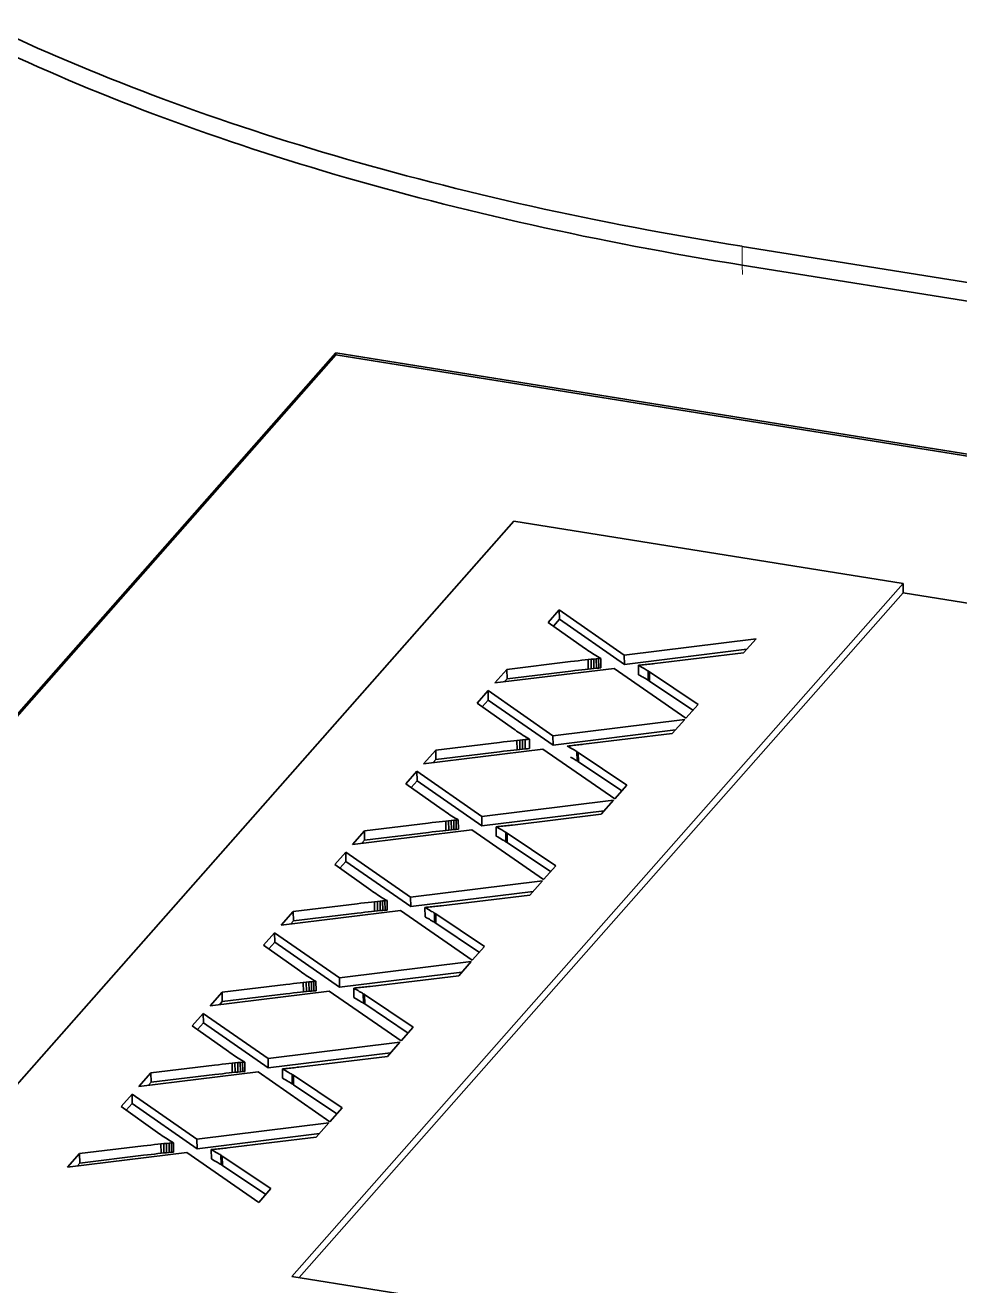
# Model space of a CAD drawing. Extents: x -1051 to 2563, y -231 to 775.
# Drawn here: x -386 to -381.53, y 571.44 to 577.47 of the extents above; entities that cross this region are included whole.
import ezdxf

# ---------------------------------------------------------------- set-up
doc = ezdxf.new("R2010")
doc.units = 0

msp = doc.modelspace()

# ---------------------------------------------------------------- linework, layer by layer
at = {"color": 7, "lineweight": 13, "ltscale": 0.002245}
msp.add_line((-382.5715, 576.3181), (-382.5729, 576.4078), dxfattribs=at)
at = {"color": 7, "lineweight": 35, "ltscale": 0.282773}
for p, q in [((-382.5729, 576.4078), (-371.4044, 574.6184)), ((-371.403, 574.5286), (-382.5715, 576.3181))]:
    msp.add_line(p, q, dxfattribs=at)
at = {"color": 7, "lineweight": 13, "ltscale": 0.001123}
msp.add_line((-382.5708, 576.2731), (-382.5715, 576.3181), dxfattribs=at)
at = {"color": 7, "lineweight": 35, "ltscale": 0.134317}
msp.add_line((-377.2665, 575.4681), (-382.5715, 576.3181), dxfattribs=at)
at = {"color": 7, "lineweight": 35, "ltscale": 0.17956}
msp.add_line((-389.2668, 570.5116), (-384.5154, 575.8978), dxfattribs=at)
at = {"color": 7, "lineweight": 35, "ltscale": 0.179297}
msp.add_line((-389.2598, 570.5105), (-384.5153, 575.8888), dxfattribs=at)
at = {"color": 7, "lineweight": 35, "ltscale": 0.353467}
for p, q in [((-384.5154, 575.8978), (-370.5548, 573.661)), ((-384.5153, 575.8888), (-370.5547, 573.652))]:
    msp.add_line(p, q, dxfattribs=at)
at = {"color": 7, "lineweight": 35, "ltscale": 0.000225851}
msp.add_line((-384.5154, 575.8978), (-384.5153, 575.8888), dxfattribs=at)
at = {"color": 7, "lineweight": 35, "ltscale": 0.138123}
msp.add_line((-387.3185, 570.9505), (-383.6636, 575.0938), dxfattribs=at)
at = {"color": 7, "lineweight": 35, "ltscale": 0.047128}
msp.add_line((-383.6636, 575.0938), (-381.8022, 574.7955), dxfattribs=at)
at = {"color": 7, "lineweight": 35, "ltscale": 0.110498}
msp.add_line((-384.7261, 571.4809), (-381.8022, 574.7955), dxfattribs=at)
at = {"color": 7, "lineweight": 35, "ltscale": 0.001122}
for p, q in [((-381.8022, 574.7955), (-381.8015, 574.7506)), ((-383.4468, 574.6688), (-383.4461, 574.6239)), ((-383.2823, 574.4336), (-383.2816, 574.3887)), ((-383.2702, 574.4347), (-383.2695, 574.3898)), ((-383.2489, 574.4364), (-383.2482, 574.3915)), ((-383.6976, 574.3845), (-383.6969, 574.3396)), ((-383.3092, 574.4309), (-383.3085, 574.386)), ((-383.0158, 574.3729), (-383.0151, 574.3281)), ((-383.6497, 574.0449), (-383.649, 574)), ((-383.6358, 574.0463), (-383.6351, 574.0014)), ((-383.6229, 574.0475), (-383.6222, 574.0027)), ((-383.6108, 574.0486), (-383.6101, 574.0038)), ((-383.5894, 574.0504), (-383.5887, 574.0055)), ((-383.3629, 573.991), (-383.3622, 573.9461)), ((-383.3564, 573.9869), (-383.3557, 573.942)), ((-383.9764, 573.6602), (-383.9757, 573.6154)), ((-383.9402, 573.6635), (-383.9395, 573.6187)), ((-383.8176, 573.6808), (-383.8169, 573.6359)), ((-384.3787, 573.6123), (-384.378, 573.5674)), ((-383.7034, 573.6049), (-383.7027, 573.5601)), ((-384.1582, 573.2947), (-384.1575, 573.2499)), ((-384.7193, 573.2263), (-384.7186, 573.1814)), ((-384.3309, 573.2727), (-384.3302, 573.2278)), ((-384.304, 573.2754), (-384.3033, 573.2305)), ((-384.0898, 573.2457), (-384.0891, 573.2009)), ((-384.044, 573.2189), (-384.0433, 573.174)), ((-384.0405, 573.2167), (-384.0398, 573.1718)), ((-384.8091, 573.1245), (-384.8083, 573.0797)), ((-384.4304, 572.8597), (-384.4297, 572.8148)), ((-384.3845, 572.8328), (-384.3838, 572.788)), ((-384.381, 572.8306), (-384.3803, 572.7858)), ((-385.1496, 572.7385), (-385.1489, 572.6936)), ((-384.9851, 572.5033), (-384.9844, 572.4584)), ((-384.973, 572.5044), (-384.9723, 572.4595)), ((-384.9517, 572.5061), (-384.951, 572.4612)), ((-385.012, 572.5006), (-385.0113, 572.4557)), ((-384.7186, 572.4426), (-384.7179, 572.3978)), ((-385.3525, 572.1146), (-385.3518, 572.0697)), ((-385.3386, 572.116), (-385.3379, 572.0711)), ((-385.3257, 572.1172), (-385.325, 572.0724)), ((-385.3136, 572.1183), (-385.3129, 572.0735)), ((-385.3025, 572.1193), (-385.3018, 572.0744)), ((-385.2923, 572.1201), (-385.2916, 572.0752)), ((-385.1115, 572.0875), (-385.1108, 572.0427)), ((-385.0656, 572.0607), (-385.0649, 572.0158)), ((-385.0591, 572.0566), (-385.0584, 572.0117))]:
    msp.add_line(p, q, dxfattribs=at)
at = {"color": 7, "lineweight": 35, "ltscale": 0.109192}
msp.add_line((-384.6908, 571.4752), (-381.8015, 574.7506), dxfattribs=at)
at = {"color": 7, "lineweight": 35, "ltscale": 0.187621}
msp.add_line((-381.8015, 574.7506), (-374.3911, 573.5633), dxfattribs=at)
at = {"color": 7, "lineweight": 35, "ltscale": 0.001988}
for p, q in [((-383.4994, 574.6091), (-383.4468, 574.6688)), ((-383.84, 574.2231), (-383.7874, 574.2827)), ((-384.1805, 573.837), (-384.1279, 573.8967)), ((-384.8617, 573.0649), (-384.8091, 573.1245)), ((-385.2022, 572.6788), (-385.1496, 572.7385)), ((-385.5428, 572.2928), (-385.4902, 572.3524))]:
    msp.add_line(p, q, dxfattribs=at)
at = {"color": 7, "lineweight": 35, "ltscale": 0.001078}
for p, q in [((-383.4746, 574.5916), (-383.4461, 574.6239)), ((-384.4963, 573.4333), (-384.4678, 573.4657)), ((-384.8369, 573.0473), (-384.8083, 573.0797)), ((-385.1774, 572.6613), (-385.1489, 572.6936))]:
    msp.add_line(p, q, dxfattribs=at)
at = {"color": 7, "lineweight": 35, "ltscale": 0.009449}
for p, q in [((-383.4468, 574.6688), (-383.1365, 574.4529)), ((-383.7874, 574.2827), (-383.4771, 574.0669)), ((-383.7867, 574.2378), (-383.4764, 574.022)), ((-384.1272, 573.8517), (-383.8169, 573.6359)), ((-384.4678, 573.4657), (-384.1575, 573.2499)), ((-384.8091, 573.1245), (-384.4987, 572.9087)), ((-385.1496, 572.7385), (-384.8393, 572.5226)), ((-385.4902, 572.3524), (-385.1799, 572.1366)), ((-385.4895, 572.3075), (-385.1792, 572.0917))]:
    msp.add_line(p, q, dxfattribs=at)
at = {"color": 7, "lineweight": 35, "ltscale": 0.00945}
for p, q in [((-383.4461, 574.6239), (-383.1358, 574.408)), ((-384.1279, 573.8967), (-383.8176, 573.6808)), ((-384.4685, 573.5106), (-384.1582, 573.2947)), ((-384.8083, 573.0797), (-384.498, 572.8638)), ((-385.1489, 572.6936), (-384.8386, 572.4777))]:
    msp.add_line(p, q, dxfattribs=at)
at = {"color": 7, "lineweight": 35, "ltscale": 0.005314}
for p, q in [((-383.326, 574.4862), (-383.4994, 574.6091)), ((-384.0071, 573.7141), (-384.1805, 573.837)), ((-384.3477, 573.328), (-384.5211, 573.4509)), ((-384.6882, 572.942), (-384.8617, 573.0649)), ((-385.0288, 572.5559), (-385.2022, 572.6788))]:
    msp.add_line(p, q, dxfattribs=at)
at = {"color": 7, "lineweight": 35, "ltscale": 0.015879}
for p, q in [((-383.1365, 574.4529), (-382.5061, 574.5309)), ((-384.4987, 572.9087), (-383.8684, 572.9867)), ((-385.1799, 572.1366), (-384.5495, 572.2146))]:
    msp.add_line(p, q, dxfattribs=at)
at = {"color": 7, "lineweight": 35, "ltscale": 0.002261}
for p, q in [((-382.5061, 574.5309), (-382.5659, 574.4631)), ((-382.8467, 574.1449), (-382.9065, 574.0771)), ((-383.1873, 573.7589), (-383.2471, 573.691)), ((-383.8684, 572.9867), (-383.9282, 572.9189)), ((-384.2089, 572.6006), (-384.2688, 572.5328)), ((-384.5495, 572.2146), (-384.6093, 572.1468))]:
    msp.add_line(p, q, dxfattribs=at)
at = {"color": 7, "lineweight": 35, "ltscale": 0.00023627}
for p, q in [((-383.3183, 574.4807), (-383.326, 574.4862)), ((-384.6805, 572.9365), (-384.6882, 572.942)), ((-385.3617, 572.1643), (-385.3694, 572.1698))]:
    msp.add_line(p, q, dxfattribs=at)
at = {"color": 7, "lineweight": 35, "ltscale": 0.000235135}
for p, q in [((-383.3106, 574.4753), (-383.3183, 574.4807)), ((-383.9917, 573.7032), (-383.9994, 573.7086)), ((-384.6728, 572.9311), (-384.6805, 572.9365)), ((-385.3539, 572.1589), (-385.3617, 572.1643))]:
    msp.add_line(p, q, dxfattribs=at)
at = {"color": 7, "lineweight": 35, "ltscale": 0.000233639}
for p, q in [((-383.3029, 574.47), (-383.3106, 574.4753)), ((-384.6651, 572.9258), (-384.6728, 572.9311))]:
    msp.add_line(p, q, dxfattribs=at)
at = {"color": 7, "lineweight": 35, "ltscale": 0.000349064}
msp.add_line((-383.3092, 574.4309), (-383.2953, 574.4324), dxfattribs=at)
at = {"color": 7, "lineweight": 35, "ltscale": 0.000231704}
for p, q in [((-383.2952, 574.4649), (-383.3029, 574.47)), ((-384.6574, 572.9207), (-384.6651, 572.9258)), ((-384.998, 572.5346), (-385.0057, 572.5397))]:
    msp.add_line(p, q, dxfattribs=at)
at = {"color": 7, "lineweight": 35, "ltscale": 0.000326442}
for p, q in [((-383.2953, 574.4324), (-383.2823, 574.4336)), ((-384.9981, 572.5021), (-384.9851, 572.5033))]:
    msp.add_line(p, q, dxfattribs=at)
at = {"color": 7, "lineweight": 35, "ltscale": 0.001123}
for p, q in [((-383.2953, 574.4324), (-383.2946, 574.3875)), ((-383.2591, 574.4357), (-383.2584, 574.3907)), ((-383.1365, 574.4529), (-383.1358, 574.408)), ((-383.0682, 574.4039), (-383.0675, 574.359)), ((-383.0223, 574.3771), (-383.0216, 574.3322)), ((-383.0188, 574.3749), (-383.0181, 574.33)), ((-383.7874, 574.2827), (-383.7867, 574.2378)), ((-383.4771, 574.0669), (-383.4764, 574.022)), ((-384.0382, 573.9984), (-384.0375, 573.9535)), ((-383.3593, 573.9888), (-383.3586, 573.9439)), ((-384.1279, 573.8967), (-384.1272, 573.8517)), ((-383.9903, 573.6588), (-383.9896, 573.6139)), ((-383.9634, 573.6615), (-383.9627, 573.6166)), ((-383.9514, 573.6626), (-383.9507, 573.6177)), ((-383.93, 573.6643), (-383.9293, 573.6194)), ((-383.7493, 573.6318), (-383.7486, 573.5869)), ((-383.6999, 573.6028), (-383.6992, 573.5579)), ((-383.6969, 573.6008), (-383.6962, 573.5559)), ((-384.4685, 573.5106), (-384.4678, 573.4657)), ((-384.317, 573.2742), (-384.3163, 573.2292)), ((-384.2919, 573.2766), (-384.2912, 573.2316)), ((-384.2808, 573.2775), (-384.2801, 573.2325)), ((-384.2706, 573.2783), (-384.2699, 573.2333)), ((-384.0375, 573.2148), (-384.0367, 573.1699)), ((-384.6714, 572.8867), (-384.6707, 572.8418)), ((-384.6575, 572.8881), (-384.6568, 572.8432)), ((-384.6445, 572.8894), (-384.6438, 572.8445)), ((-384.6325, 572.8905), (-384.6318, 572.8456)), ((-384.6213, 572.8914), (-384.6206, 572.8465)), ((-384.6111, 572.8922), (-384.6104, 572.8473)), ((-384.4987, 572.9087), (-384.498, 572.8638)), ((-385.0598, 572.8402), (-385.0591, 572.7953)), ((-384.378, 572.8287), (-384.3773, 572.7838)), ((-384.9619, 572.5054), (-384.9612, 572.4604)), ((-384.8393, 572.5226), (-384.8386, 572.4777)), ((-385.4004, 572.4542), (-385.3997, 572.4092)), ((-384.9981, 572.5021), (-384.9974, 572.4572)), ((-384.771, 572.4736), (-384.7703, 572.4287)), ((-384.7251, 572.4468), (-384.7244, 572.4019)), ((-384.7216, 572.4446), (-384.7209, 572.3997)), ((-385.4902, 572.3524), (-385.4895, 572.3075)), ((-385.1799, 572.1366), (-385.1792, 572.0917)), ((-385.741, 572.0681), (-385.7403, 572.0232)), ((-385.0621, 572.0585), (-385.0614, 572.0136))]:
    msp.add_line(p, q, dxfattribs=at)
at = {"color": 7, "lineweight": 35, "ltscale": 0.000230863}
for p, q in [((-383.2874, 574.4598), (-383.2952, 574.4649)), ((-383.628, 574.0738), (-383.6357, 574.0789)), ((-385.3308, 572.1435), (-385.3385, 572.1486))]:
    msp.add_line(p, q, dxfattribs=at)
at = {"color": 7, "lineweight": 35, "ltscale": 0.00022774}
msp.add_line((-383.2798, 574.455), (-383.2874, 574.4598), dxfattribs=at)
at = {"color": 7, "lineweight": 35, "ltscale": 0.00030261}
for p, q in [((-383.2823, 574.4336), (-383.2702, 574.4347)), ((-383.2816, 574.3887), (-383.2695, 574.3898)), ((-383.6229, 574.0475), (-383.6108, 574.0486)), ((-383.9634, 573.6615), (-383.9514, 573.6626)), ((-383.9627, 573.6166), (-383.9507, 573.6177)), ((-384.3033, 573.2305), (-384.2912, 573.2316)), ((-384.6445, 572.8894), (-384.6325, 572.8905)), ((-384.6438, 572.8445), (-384.6318, 572.8456)), ((-384.9851, 572.5033), (-384.973, 572.5044)), ((-384.9844, 572.4584), (-384.9723, 572.4595)), ((-385.3257, 572.1172), (-385.3136, 572.1183)), ((-385.325, 572.0724), (-385.3129, 572.0735))]:
    msp.add_line(p, q, dxfattribs=at)
at = {"color": 7, "lineweight": 35, "ltscale": 0.000227572}
for p, q in [((-383.272, 574.4501), (-383.2798, 574.455)), ((-384.6343, 572.9059), (-384.642, 572.9107)), ((-384.9748, 572.5198), (-384.9825, 572.5247))]:
    msp.add_line(p, q, dxfattribs=at)
at = {"color": 7, "lineweight": 35, "ltscale": 0.000225971}
for p, q in [((-383.2643, 574.4454), (-383.272, 574.4501)), ((-383.6049, 574.0594), (-383.6126, 574.0641)), ((-383.9454, 573.6733), (-383.9532, 573.678)), ((-384.286, 573.2873), (-384.2937, 573.292)), ((-385.3077, 572.1291), (-385.3154, 572.1338))]:
    msp.add_line(p, q, dxfattribs=at)
at = {"color": 7, "lineweight": 35, "ltscale": 0.000279541}
for p, q in [((-383.2702, 574.4347), (-383.2591, 574.4357)), ((-383.9507, 573.6177), (-383.9395, 573.6187))]:
    msp.add_line(p, q, dxfattribs=at)
at = {"color": 7, "lineweight": 35, "ltscale": 0.000223743}
for p, q in [((-383.2566, 574.4409), (-383.2643, 574.4454)), ((-383.9377, 573.6688), (-383.9454, 573.6733))]:
    msp.add_line(p, q, dxfattribs=at)
at = {"color": 7, "lineweight": 35, "ltscale": 0.000255479}
for p, q in [((-383.2591, 574.4357), (-383.2489, 574.4364)), ((-383.9395, 573.6187), (-383.9293, 573.6194))]:
    msp.add_line(p, q, dxfattribs=at)
at = {"color": 7, "lineweight": 35, "ltscale": 0.000222858}
for p, q in [((-383.2489, 574.4364), (-383.2566, 574.4409)), ((-383.5894, 574.0504), (-383.5972, 574.0548)), ((-383.93, 573.6643), (-383.9377, 573.6688)), ((-384.2706, 573.2783), (-384.2783, 573.2827)), ((-384.9517, 572.5061), (-384.9594, 572.5106))]:
    msp.add_line(p, q, dxfattribs=at)
at = {"color": 7, "lineweight": 35, "ltscale": 0.01474}
for p, q in [((-383.1358, 574.408), (-382.5507, 574.4805)), ((-383.4764, 574.022), (-382.8912, 574.0944)), ((-383.8169, 573.6359), (-383.2318, 573.7084)), ((-384.1575, 573.2499), (-383.5724, 573.3223)), ((-384.498, 572.8638), (-383.9129, 572.9362)), ((-384.8386, 572.4777), (-384.2535, 572.5502)), ((-385.1792, 572.0917), (-384.594, 572.1641))]:
    msp.add_line(p, q, dxfattribs=at)
at = {"color": 7, "lineweight": 35, "ltscale": 0.010678}
for p, q in [((-382.5659, 574.4631), (-382.99, 574.412)), ((-382.9065, 574.0771), (-383.3306, 574.026)), ((-383.2471, 573.691), (-383.6711, 573.6399)), ((-383.9282, 572.9189), (-384.3522, 572.8678)), ((-384.6093, 572.1468), (-385.0334, 572.0957))]:
    msp.add_line(p, q, dxfattribs=at)
at = {"color": 7, "lineweight": 35, "ltscale": 0.014365}
for p, q in [((-383.1849, 574.389), (-383.7552, 574.3192)), ((-383.866, 573.6169), (-384.4363, 573.5471)), ((-384.2065, 573.2309), (-384.7769, 573.161)), ((-384.5471, 572.8448), (-385.1174, 572.7749)), ((-384.8877, 572.4587), (-385.458, 572.3889))]:
    msp.add_line(p, q, dxfattribs=at)
at = {"color": 7, "lineweight": 35, "ltscale": 0.002177}
for p, q in [((-383.7552, 574.3192), (-383.6976, 574.3845)), ((-384.0958, 573.9331), (-384.0382, 573.9984)), ((-385.1174, 572.7749), (-385.0598, 572.8402)), ((-385.458, 572.3889), (-385.4004, 572.4542)), ((-385.7986, 572.0028), (-385.741, 572.0681))]:
    msp.add_line(p, q, dxfattribs=at)
at = {"color": 7, "lineweight": 35, "ltscale": 0.007682}
msp.add_line((-383.6976, 574.3845), (-383.3926, 574.4214), dxfattribs=at)
at = {"color": 7, "lineweight": 35, "ltscale": 0.007681}
for p, q in [((-383.6969, 574.3396), (-383.3919, 574.3765)), ((-384.0382, 573.9984), (-383.7332, 574.0353)), ((-384.0375, 573.9535), (-383.7325, 573.9904)), ((-384.3787, 573.6123), (-384.0737, 573.6493)), ((-384.378, 573.5674), (-384.073, 573.6044)), ((-384.7193, 573.2263), (-384.4143, 573.2632)), ((-384.7186, 573.1814), (-384.4136, 573.2183)), ((-385.0598, 572.8402), (-384.7548, 572.8771)), ((-385.0591, 572.7953), (-384.7541, 572.8323)), ((-385.4004, 572.4542), (-385.0954, 572.4911)), ((-385.3997, 572.4092), (-385.0947, 572.4462)), ((-385.741, 572.0681), (-385.4359, 572.105)), ((-385.7403, 572.0232), (-385.4352, 572.0601))]:
    msp.add_line(p, q, dxfattribs=at)
at = {"color": 7, "lineweight": 35, "ltscale": 0.000466351}
for p, q in [((-383.3926, 574.4214), (-383.3741, 574.4236)), ((-383.7332, 574.0353), (-383.7146, 574.0375)), ((-384.0737, 573.6493), (-384.0552, 573.6515)), ((-384.073, 573.6044), (-384.0545, 573.6066)), ((-384.7541, 572.8323), (-384.7356, 572.8345)), ((-385.4359, 572.105), (-385.4174, 572.1072))]:
    msp.add_line(p, q, dxfattribs=at)
at = {"color": 7, "lineweight": 35, "ltscale": 0.000466533}
for p, q in [((-383.3919, 574.3765), (-383.3734, 574.3787)), ((-383.7325, 573.9904), (-383.7139, 573.9927)), ((-384.4143, 573.2632), (-384.3958, 573.2654)), ((-384.7548, 572.8771), (-384.7363, 572.8794)), ((-385.4352, 572.0601), (-385.4167, 572.0624))]:
    msp.add_line(p, q, dxfattribs=at)
at = {"color": 7, "lineweight": 35, "ltscale": 0.000443263}
for p, q in [((-383.3741, 574.4236), (-383.3564, 574.4257)), ((-383.3734, 574.3787), (-383.3557, 574.3808)), ((-383.7146, 574.0375), (-383.697, 574.0396)), ((-383.7139, 573.9927), (-383.6963, 573.9948)), ((-384.0552, 573.6515), (-384.0376, 573.6536)), ((-384.0545, 573.6066), (-384.0369, 573.6086)), ((-384.3958, 573.2654), (-384.3781, 573.2675)), ((-384.7363, 572.8794), (-384.7187, 572.8815)), ((-384.7356, 572.8345), (-384.718, 572.8365)), ((-385.0761, 572.4484), (-385.0585, 572.4505)), ((-385.4174, 572.1072), (-385.3998, 572.1093)), ((-385.4167, 572.0624), (-385.3991, 572.0645))]:
    msp.add_line(p, q, dxfattribs=at)
at = {"color": 7, "lineweight": 35, "ltscale": 0.000419417}
msp.add_line((-383.3564, 574.4257), (-383.3398, 574.4276), dxfattribs=at)
at = {"color": 7, "lineweight": 35, "ltscale": 0.000419242}
for p, q in [((-383.3557, 574.3808), (-383.3391, 574.3827)), ((-384.0376, 573.6536), (-384.0209, 573.6555)), ((-385.0585, 572.4505), (-385.0419, 572.4524))]:
    msp.add_line(p, q, dxfattribs=at)
at = {"color": 7, "lineweight": 35, "ltscale": 0.000396747}
msp.add_line((-383.3398, 574.4276), (-383.324, 574.4293), dxfattribs=at)
at = {"color": 7, "lineweight": 35, "ltscale": 0.000396914}
for p, q in [((-383.3391, 574.3827), (-383.3233, 574.3845)), ((-384.0209, 573.6555), (-384.0051, 573.6572)), ((-385.0419, 572.4524), (-385.0261, 572.4542))]:
    msp.add_line(p, q, dxfattribs=at)
at = {"color": 7, "lineweight": 35, "ltscale": 0.000372905}
for p, q in [((-383.324, 574.4293), (-383.3092, 574.4309)), ((-383.3233, 574.3845), (-383.3085, 574.386)), ((-383.6646, 574.0433), (-383.6497, 574.0449)), ((-383.6639, 573.9984), (-383.649, 574)), ((-384.0051, 573.6572), (-383.9903, 573.6588)), ((-384.0044, 573.6123), (-383.9896, 573.6139)), ((-384.345, 573.2263), (-384.3302, 573.2278)), ((-384.6862, 572.8851), (-384.6714, 572.8867)), ((-384.6855, 572.8402), (-384.6707, 572.8418)), ((-385.0268, 572.499), (-385.012, 572.5006)), ((-385.0261, 572.4542), (-385.0113, 572.4557)), ((-385.3674, 572.113), (-385.3525, 572.1146)), ((-385.3667, 572.0681), (-385.3518, 572.0697))]:
    msp.add_line(p, q, dxfattribs=at)
at = {"color": 7, "lineweight": 35, "ltscale": 0.000348907}
for p, q in [((-383.3085, 574.386), (-383.2946, 574.3875)), ((-383.9903, 573.6588), (-383.9764, 573.6602)), ((-385.0113, 572.4557), (-384.9974, 572.4572))]:
    msp.add_line(p, q, dxfattribs=at)
at = {"color": 7, "lineweight": 35, "ltscale": 0.000326588}
for p, q in [((-383.2946, 574.3875), (-383.2816, 574.3887)), ((-383.9764, 573.6602), (-383.9634, 573.6615)), ((-384.3163, 573.2292), (-384.3033, 573.2305)), ((-384.9974, 572.4572), (-384.9844, 572.4584))]:
    msp.add_line(p, q, dxfattribs=at)
at = {"color": 7, "lineweight": 35, "ltscale": 0.000279412}
for p, q in [((-383.2695, 574.3898), (-383.2584, 574.3907)), ((-383.6108, 574.0486), (-383.5997, 574.0496)), ((-383.9514, 573.6626), (-383.9402, 573.6635)), ((-384.6325, 572.8905), (-384.6213, 572.8914)), ((-384.6318, 572.8456), (-384.6206, 572.8465)), ((-385.3136, 572.1183), (-385.3025, 572.1193)), ((-385.3129, 572.0735), (-385.3018, 572.0744))]:
    msp.add_line(p, q, dxfattribs=at)
at = {"color": 7, "lineweight": 35, "ltscale": 0.000255593}
for p, q in [((-383.2584, 574.3907), (-383.2482, 574.3915)), ((-383.9402, 573.6635), (-383.93, 573.6643)), ((-384.6213, 572.8914), (-384.6111, 572.8922)), ((-384.6206, 572.8465), (-384.6104, 572.8473)), ((-385.3025, 572.1193), (-385.2923, 572.1201)), ((-385.3018, 572.0744), (-385.2916, 572.0752))]:
    msp.add_line(p, q, dxfattribs=at)
at = {"color": 7, "lineweight": 35, "ltscale": 0.010449}
for p, q in [((-382.8412, 574.1511), (-383.1849, 574.389)), ((-384.544, 572.2208), (-384.8877, 572.4587))]:
    msp.add_line(p, q, dxfattribs=at)
at = {"color": 7, "lineweight": 35, "ltscale": 0.000209225}
for p, q in [((-383.0598, 574.4047), (-383.0682, 574.4039)), ((-384.0815, 573.2465), (-384.0898, 573.2457)), ((-384.7626, 572.4744), (-384.771, 572.4736))]:
    msp.add_line(p, q, dxfattribs=at)
at = {"color": 7, "lineweight": 35, "ltscale": 0.000215286}
for p, q in [((-383.0682, 574.4039), (-383.0607, 574.3997)), ((-383.0675, 574.359), (-383.06, 574.3547)), ((-383.7493, 573.6318), (-383.7418, 573.6276)), ((-384.0898, 573.2457), (-384.0824, 573.2415)), ((-384.0891, 573.2009), (-384.0817, 573.1966)), ((-384.771, 572.4736), (-384.7635, 572.4694)), ((-384.7703, 572.4287), (-384.7628, 572.4244))]:
    msp.add_line(p, q, dxfattribs=at)
at = {"color": 7, "lineweight": 35, "ltscale": 0.00020166}
for p, q in [((-383.0607, 574.3997), (-383.0537, 574.3956)), ((-383.7418, 573.6276), (-383.7348, 573.6235)), ((-383.7411, 573.5826), (-383.7341, 573.5786)), ((-384.4222, 572.8105), (-384.4153, 572.8065)), ((-385.1041, 572.0833), (-385.0971, 572.0793))]:
    msp.add_line(p, q, dxfattribs=at)
at = {"color": 7, "lineweight": 35, "ltscale": 0.000206187}
for p, q in [((-383.0516, 574.4055), (-383.0598, 574.4047)), ((-383.7328, 573.6334), (-383.741, 573.6326)), ((-384.0733, 573.2473), (-384.0815, 573.2465)), ((-384.4139, 572.8613), (-384.4221, 572.8605)), ((-384.7544, 572.4752), (-384.7626, 572.4744))]:
    msp.add_line(p, q, dxfattribs=at)
at = {"color": 7, "lineweight": 35, "ltscale": 0.000186613}
for p, q in [((-383.0537, 574.3956), (-383.0472, 574.3919)), ((-383.3943, 574.0096), (-383.3878, 574.0059)), ((-383.7341, 573.5786), (-383.7277, 573.5749)), ((-384.0747, 573.1926), (-384.0682, 573.1888)), ((-384.7565, 572.4653), (-384.7501, 572.4616)), ((-385.0971, 572.0793), (-385.0906, 572.0756))]:
    msp.add_line(p, q, dxfattribs=at)
at = {"color": 7, "lineweight": 35, "ltscale": 0.00020315}
for p, q in [((-383.0435, 574.4063), (-383.0516, 574.4055)), ((-383.7247, 573.6342), (-383.7328, 573.6334)), ((-384.0652, 573.2481), (-384.0733, 573.2473)), ((-384.4058, 572.8621), (-384.4139, 572.8613)), ((-384.7463, 572.476), (-384.7544, 572.4752))]:
    msp.add_line(p, q, dxfattribs=at)
at = {"color": 7, "lineweight": 35, "ltscale": 0.000172991}
for p, q in [((-383.0472, 574.3919), (-383.0413, 574.3884)), ((-383.0465, 574.347), (-383.0406, 574.3435)), ((-383.3871, 573.9609), (-383.3811, 573.9575)), ((-383.7284, 573.6198), (-383.7224, 573.6163)), ((-383.7277, 573.5749), (-383.7217, 573.5714)), ((-384.0689, 573.2337), (-384.063, 573.2302)), ((-384.4095, 572.8477), (-384.4035, 572.8442)), ((-384.7501, 572.4616), (-384.7441, 572.4581)), ((-384.7493, 572.4167), (-384.7433, 572.4132)), ((-385.0899, 572.0306), (-385.0839, 572.0272))]:
    msp.add_line(p, q, dxfattribs=at)
at = {"color": 7, "lineweight": 35, "ltscale": 0.000200872}
for p, q in [((-383.0356, 574.4071), (-383.0435, 574.4063)), ((-384.3978, 572.8629), (-384.4058, 572.8621)), ((-384.7383, 572.4768), (-384.7463, 572.476))]:
    msp.add_line(p, q, dxfattribs=at)
at = {"color": 7, "lineweight": 35, "ltscale": 0.000158715}
for p, q in [((-383.0413, 574.3884), (-383.0358, 574.3852)), ((-384.7433, 572.4132), (-384.7379, 572.41))]:
    msp.add_line(p, q, dxfattribs=at)
at = {"color": 7, "lineweight": 35, "ltscale": 0.000145759}
for p, q in [((-383.0358, 574.3852), (-383.0308, 574.3822)), ((-383.3763, 573.9991), (-383.3713, 573.9962)), ((-384.0575, 573.227), (-384.0525, 573.224)), ((-384.0568, 573.1821), (-384.0518, 573.1791)), ((-384.7386, 572.4549), (-384.7336, 572.4519))]:
    msp.add_line(p, q, dxfattribs=at)
at = {"color": 7, "lineweight": 35, "ltscale": 0.000197835}
for p, q in [((-383.0277, 574.4079), (-383.0356, 574.4071)), ((-383.3683, 574.0219), (-383.3761, 574.0211)), ((-383.7088, 573.6358), (-383.7167, 573.635)), ((-384.3899, 572.8636), (-384.3978, 572.8629)), ((-384.7305, 572.4776), (-384.7383, 572.4768)), ((-385.071, 572.0916), (-385.0789, 572.0908))]:
    msp.add_line(p, q, dxfattribs=at)
at = {"color": 7, "lineweight": 35, "ltscale": 0.000130712}
for p, q in [((-383.0308, 574.3822), (-383.0263, 574.3795)), ((-383.3713, 573.9962), (-383.3669, 573.9935)), ((-383.7119, 573.6101), (-383.7074, 573.6074)), ((-383.7112, 573.5652), (-383.7067, 573.5625)), ((-384.0525, 573.224), (-384.048, 573.2213)), ((-384.0518, 573.1791), (-384.0473, 573.1765)), ((-384.7336, 572.4519), (-384.7291, 572.4492))]:
    msp.add_line(p, q, dxfattribs=at)
at = {"color": 7, "lineweight": 35, "ltscale": 0.000194961}
for p, q in [((-383.0199, 574.4088), (-383.0277, 574.4079)), ((-384.3822, 572.8645), (-384.3899, 572.8636)), ((-384.7227, 572.4785), (-384.7305, 572.4776)), ((-385.0633, 572.0924), (-385.071, 572.0916))]:
    msp.add_line(p, q, dxfattribs=at)
at = {"color": 7, "lineweight": 35, "ltscale": 0.000117108}
for p, q in [((-383.0263, 574.3795), (-383.0223, 574.3771)), ((-383.0256, 574.3346), (-383.0216, 574.3322)), ((-383.3661, 573.9485), (-383.3622, 573.9461)), ((-384.048, 573.2213), (-384.044, 573.2189)), ((-384.0473, 573.1765), (-384.0433, 573.174)), ((-384.3878, 572.7904), (-384.3838, 572.788)), ((-384.7291, 572.4492), (-384.7251, 572.4468)), ((-384.7284, 572.4043), (-384.7244, 572.4019)), ((-385.0689, 572.0182), (-385.0649, 572.0158))]:
    msp.add_line(p, q, dxfattribs=at)
at = {"color": 7, "lineweight": 35, "ltscale": 0.000103515}
for p, q in [((-383.0223, 574.3771), (-383.0188, 574.3749)), ((-383.0216, 574.3322), (-383.0181, 574.33)), ((-383.3622, 573.9461), (-383.3586, 573.9439)), ((-384.044, 573.2189), (-384.0405, 573.2167)), ((-384.0433, 573.174), (-384.0398, 573.1718)), ((-384.3838, 572.788), (-384.3803, 572.7858)), ((-384.7251, 572.4468), (-384.7216, 572.4446)), ((-384.7244, 572.4019), (-384.7209, 572.3997)), ((-385.0649, 572.0158), (-385.0614, 572.0136))]:
    msp.add_line(p, q, dxfattribs=at)
at = {"color": 7, "lineweight": 35, "ltscale": 0.000192522}
for p, q in [((-383.0123, 574.4095), (-383.0199, 574.4088)), ((-384.3745, 572.8653), (-384.3822, 572.8645)), ((-384.7151, 572.4792), (-384.7227, 572.4785)), ((-385.0556, 572.0932), (-385.0633, 572.0924))]:
    msp.add_line(p, q, dxfattribs=at)
at = {"color": 7, "lineweight": 35, "ltscale": 8.99395e-05}
for p, q in [((-383.0188, 574.3749), (-383.0158, 574.3729)), ((-383.6999, 573.6028), (-383.6969, 573.6008)), ((-383.6992, 573.5579), (-383.6962, 573.5559)), ((-384.0398, 573.1718), (-384.0367, 573.1699)), ((-384.7216, 572.4446), (-384.7186, 572.4426))]:
    msp.add_line(p, q, dxfattribs=at)
at = {"color": 7, "lineweight": 35, "ltscale": 0.007002}
for p, q in [((-383.0158, 574.3729), (-382.7831, 574.217)), ((-383.3564, 573.9869), (-383.1237, 573.8309)), ((-384.7186, 572.4426), (-384.4859, 572.2867)), ((-385.0591, 572.0566), (-384.8265, 571.9006))]:
    msp.add_line(p, q, dxfattribs=at)
at = {"color": 7, "lineweight": 35, "ltscale": 0.000189653}
for p, q in [((-383.0047, 574.4104), (-383.0123, 574.4095)), ((-384.0264, 573.2522), (-384.034, 573.2513)), ((-384.367, 572.8661), (-384.3745, 572.8653)), ((-384.7075, 572.4801), (-384.7151, 572.4792))]:
    msp.add_line(p, q, dxfattribs=at)
at = {"color": 7, "lineweight": 35, "ltscale": 0.000186452}
for p, q in [((-382.9973, 574.4112), (-383.0047, 574.4104)), ((-384.3596, 572.8669), (-384.367, 572.8661)), ((-384.7001, 572.4809), (-384.7075, 572.4801))]:
    msp.add_line(p, q, dxfattribs=at)
at = {"color": 7, "lineweight": 35, "ltscale": 0.000184347}
for p, q in [((-382.99, 574.412), (-382.9973, 574.4112)), ((-384.3522, 572.8678), (-384.3596, 572.8669)), ((-384.6928, 572.4818), (-384.7001, 572.4809))]:
    msp.add_line(p, q, dxfattribs=at)
at = {"color": 7, "lineweight": 35, "ltscale": 0.00049623}
msp.add_line((-383.71, 574.3247), (-383.6969, 574.3396), dxfattribs=at)
at = {"color": 7, "lineweight": 35, "ltscale": 0.000200902}
for p, q in [((-383.06, 574.3547), (-383.053, 574.3508)), ((-384.4229, 572.8554), (-384.416, 572.8514)), ((-385.1034, 572.0384), (-385.0964, 572.0344))]:
    msp.add_line(p, q, dxfattribs=at)
at = {"color": 7, "lineweight": 35, "ltscale": 0.000187379}
for p, q in [((-383.053, 574.3508), (-383.0465, 574.347)), ((-383.3379, 574.0251), (-383.3453, 574.0243)), ((-383.3936, 573.9647), (-383.3871, 573.9609)), ((-383.7348, 573.6235), (-383.7284, 573.6198)), ((-384.0754, 573.2375), (-384.0689, 573.2337)), ((-384.019, 573.2531), (-384.0264, 573.2522)), ((-384.416, 572.8514), (-384.4095, 572.8477)), ((-384.4153, 572.8065), (-384.4088, 572.8027)), ((-385.0406, 572.0948), (-385.0481, 572.094)), ((-385.0964, 572.0344), (-385.0899, 572.0306))]:
    msp.add_line(p, q, dxfattribs=at)
at = {"color": 7, "lineweight": 35, "ltscale": 0.000159372}
for p, q in [((-383.0406, 574.3435), (-383.0351, 574.3403)), ((-383.3811, 573.9575), (-383.3756, 573.9542)), ((-383.7224, 573.6163), (-383.7169, 573.613)), ((-383.7217, 573.5714), (-383.7162, 573.5682)), ((-384.063, 573.2302), (-384.0575, 573.227)), ((-384.4035, 572.8442), (-384.398, 572.8409)), ((-384.7441, 572.4581), (-384.7386, 572.4549)), ((-385.0839, 572.0272), (-385.0784, 572.0239))]:
    msp.add_line(p, q, dxfattribs=at)
at = {"color": 7, "lineweight": 35, "ltscale": 0.000144325}
for p, q in [((-383.0351, 574.3403), (-383.0301, 574.3373)), ((-383.7169, 573.613), (-383.7119, 573.6101)), ((-384.398, 572.8409), (-384.393, 572.838)), ((-384.3973, 572.796), (-384.3923, 572.7931)), ((-385.0784, 572.0239), (-385.0735, 572.021))]:
    msp.add_line(p, q, dxfattribs=at)
at = {"color": 7, "lineweight": 35, "ltscale": 0.000131503}
for p, q in [((-383.0301, 574.3373), (-383.0256, 574.3346)), ((-383.3706, 573.9513), (-383.3661, 573.9485)), ((-384.393, 572.838), (-384.3885, 572.8353)), ((-384.7329, 572.407), (-384.7284, 572.4043))]:
    msp.add_line(p, q, dxfattribs=at)
at = {"color": 7, "lineweight": 35, "ltscale": 8.91203e-05}
for p, q in [((-383.0181, 574.33), (-383.0151, 574.3281)), ((-384.381, 572.8306), (-384.378, 572.8287)), ((-384.7209, 572.3997), (-384.7179, 572.3978))]:
    msp.add_line(p, q, dxfattribs=at)
at = {"color": 7, "lineweight": 35, "ltscale": 0.00624}
for p, q in [((-383.0151, 574.3281), (-382.8077, 574.1891)), ((-383.6962, 573.5559), (-383.4889, 573.4169)), ((-384.0367, 573.1699), (-383.8294, 573.0309)), ((-384.7179, 572.3978), (-384.5105, 572.2588))]:
    msp.add_line(p, q, dxfattribs=at)
at = {"color": 7, "lineweight": 35, "ltscale": 0.005315}
for p, q in [((-383.6666, 574.1001), (-383.84, 574.2231)), ((-385.3694, 572.1698), (-385.5428, 572.2928))]:
    msp.add_line(p, q, dxfattribs=at)
at = {"color": 7, "lineweight": 35, "ltscale": 0.001077}
for p, q in [((-383.8152, 574.2055), (-383.7867, 574.2378)), ((-384.1557, 573.8195), (-384.1272, 573.8517)), ((-385.518, 572.2752), (-385.4895, 572.3075))]:
    msp.add_line(p, q, dxfattribs=at)
at = {"color": 7, "lineweight": 35, "ltscale": 0.002196}
for p, q in [((-382.7831, 574.217), (-382.8412, 574.1511)), ((-383.8048, 573.0588), (-383.8629, 572.9929)), ((-384.4859, 572.2867), (-384.544, 572.2208))]:
    msp.add_line(p, q, dxfattribs=at)
at = {"color": 7, "lineweight": 35, "ltscale": 0.01588}
for p, q in [((-383.4771, 574.0669), (-382.8467, 574.1449)), ((-383.8176, 573.6808), (-383.1873, 573.7589)), ((-384.1582, 573.2947), (-383.5278, 573.3728)), ((-384.8393, 572.5226), (-384.2089, 572.6006))]:
    msp.add_line(p, q, dxfattribs=at)
at = {"color": 7, "lineweight": 35, "ltscale": 0.000236891}
for p, q in [((-383.6588, 574.0946), (-383.6666, 574.1001)), ((-384.34, 573.3225), (-384.3477, 573.328)), ((-385.0211, 572.5504), (-385.0288, 572.5559))]:
    msp.add_line(p, q, dxfattribs=at)
at = {"color": 7, "lineweight": 35, "ltscale": 0.000234509}
for p, q in [((-383.6512, 574.0892), (-383.6588, 574.0946)), ((-384.3323, 573.3171), (-384.34, 573.3225)), ((-385.0134, 572.545), (-385.0211, 572.5504))]:
    msp.add_line(p, q, dxfattribs=at)
at = {"color": 7, "lineweight": 35, "ltscale": 0.000233406}
for p, q in [((-383.6434, 574.084), (-383.6512, 574.0892)), ((-384.3246, 573.3119), (-384.3323, 573.3171)), ((-385.3462, 572.1537), (-385.3539, 572.1589))]:
    msp.add_line(p, q, dxfattribs=at)
at = {"color": 7, "lineweight": 35, "ltscale": 0.000231069}
for p, q in [((-383.6357, 574.0789), (-383.6434, 574.084)), ((-385.3385, 572.1486), (-385.3462, 572.1537))]:
    msp.add_line(p, q, dxfattribs=at)
at = {"color": 7, "lineweight": 35, "ltscale": 0.000229203}
for p, q in [((-383.6203, 574.0688), (-383.628, 574.0738)), ((-384.3014, 573.2968), (-384.3091, 573.3017))]:
    msp.add_line(p, q, dxfattribs=at)
at = {"color": 7, "lineweight": 35, "ltscale": 0.00042}
for p, q in [((-383.697, 574.0396), (-383.6803, 574.0415)), ((-383.6963, 573.9948), (-383.6796, 573.9966)), ((-384.3781, 573.2675), (-384.3615, 573.2694)), ((-384.3774, 573.2226), (-384.3607, 573.2245)), ((-384.7187, 572.8815), (-384.702, 572.8834)), ((-384.718, 572.8365), (-384.7013, 572.8384)), ((-385.3998, 572.1093), (-385.3831, 572.1112)), ((-385.3991, 572.0645), (-385.3824, 572.0663))]:
    msp.add_line(p, q, dxfattribs=at)
at = {"color": 7, "lineweight": 35, "ltscale": 0.000396156}
for p, q in [((-383.6803, 574.0415), (-383.6646, 574.0433)), ((-383.6796, 573.9966), (-383.6639, 573.9984)), ((-384.3615, 573.2694), (-384.3457, 573.2712)), ((-384.3607, 573.2245), (-384.345, 573.2263)), ((-384.702, 572.8834), (-384.6862, 572.8851)), ((-384.7013, 572.8384), (-384.6855, 572.8402)), ((-385.3831, 572.1112), (-385.3674, 572.113)), ((-385.3824, 572.0663), (-385.3667, 572.0681))]:
    msp.add_line(p, q, dxfattribs=at)
at = {"color": 7, "lineweight": 35, "ltscale": 0.000349666}
for p, q in [((-383.6497, 574.0449), (-383.6358, 574.0463)), ((-383.649, 574), (-383.6351, 574.0014)), ((-384.3302, 573.2278), (-384.3163, 573.2292)), ((-384.6714, 572.8867), (-384.6575, 572.8881)), ((-384.6707, 572.8418), (-384.6568, 572.8432)), ((-385.3525, 572.1146), (-385.3386, 572.116)), ((-385.3518, 572.0697), (-385.3379, 572.0711))]:
    msp.add_line(p, q, dxfattribs=at)
at = {"color": 7, "lineweight": 35, "ltscale": 0.000325829}
for p, q in [((-383.6358, 574.0463), (-383.6229, 574.0475)), ((-383.6351, 574.0014), (-383.6222, 574.0027)), ((-384.6575, 572.8881), (-384.6445, 572.8894)), ((-384.6568, 572.8432), (-384.6438, 572.8445)), ((-385.3386, 572.116), (-385.3257, 572.1172)), ((-385.3379, 572.0711), (-385.325, 572.0724))]:
    msp.add_line(p, q, dxfattribs=at)
at = {"color": 7, "lineweight": 35, "ltscale": 0.000226119}
for p, q in [((-383.6126, 574.0641), (-383.6203, 574.0688)), ((-384.2937, 573.292), (-384.3014, 573.2968))]:
    msp.add_line(p, q, dxfattribs=at)
at = {"color": 7, "lineweight": 35, "ltscale": 0.000224399}
for p, q in [((-383.5972, 574.0548), (-383.6049, 574.0594)), ((-384.2783, 573.2827), (-384.286, 573.2873)), ((-384.9594, 572.5106), (-384.9671, 572.5151)), ((-385.3, 572.1245), (-385.3077, 572.1291))]:
    msp.add_line(p, q, dxfattribs=at)
at = {"color": 7, "lineweight": 35, "ltscale": 0.000256353}
for p, q in [((-383.5997, 574.0496), (-383.5894, 574.0504)), ((-383.599, 574.0047), (-383.5887, 574.0055)), ((-384.2808, 573.2775), (-384.2706, 573.2783)), ((-384.2801, 573.2325), (-384.2699, 573.2333)), ((-384.9612, 572.4604), (-384.951, 572.4612))]:
    msp.add_line(p, q, dxfattribs=at)
at = {"color": 7, "lineweight": 35, "ltscale": 0.000209375}
msp.add_line((-383.4004, 574.0187), (-383.4087, 574.0178), dxfattribs=at)
at = {"color": 7, "lineweight": 35, "ltscale": 0.000214533}
msp.add_line((-383.4087, 574.0178), (-383.4012, 574.0136), dxfattribs=at)
at = {"color": 7, "lineweight": 35, "ltscale": 0.000200999}
for p, q in [((-383.4012, 574.0136), (-383.3943, 574.0096)), ((-384.0817, 573.1966), (-384.0747, 573.1926)), ((-384.7635, 572.4694), (-384.7565, 572.4653))]:
    msp.add_line(p, q, dxfattribs=at)
at = {"color": 7, "lineweight": 35, "ltscale": 0.000205286}
msp.add_line((-383.3922, 574.0194), (-383.4004, 574.0187), dxfattribs=at)
at = {"color": 7, "lineweight": 35, "ltscale": 0.000204063}
for p, q in [((-383.3841, 574.0203), (-383.3922, 574.0194)), ((-385.0869, 572.09), (-385.095, 572.0891))]:
    msp.add_line(p, q, dxfattribs=at)
at = {"color": 7, "lineweight": 35, "ltscale": 0.000200113}
for p, q in [((-383.3761, 574.0211), (-383.3841, 574.0203)), ((-384.0573, 573.2489), (-384.0652, 573.2481)), ((-385.0789, 572.0908), (-385.0869, 572.09))]:
    msp.add_line(p, q, dxfattribs=at)
at = {"color": 7, "lineweight": 35, "ltscale": 0.000195719}
msp.add_line((-383.3605, 574.0227), (-383.3683, 574.0219), dxfattribs=at)
at = {"color": 7, "lineweight": 35, "ltscale": 0.000191764}
for p, q in [((-383.3528, 574.0235), (-383.3605, 574.0227)), ((-384.034, 573.2513), (-384.0416, 573.2505))]:
    msp.add_line(p, q, dxfattribs=at)
at = {"color": 7, "lineweight": 35, "ltscale": 0.000189487}
for p, q in [((-383.3453, 574.0243), (-383.3528, 574.0235)), ((-383.6859, 573.6382), (-383.6934, 573.6375)), ((-385.0481, 572.094), (-385.0556, 572.0932))]:
    msp.add_line(p, q, dxfattribs=at)
at = {"color": 7, "lineweight": 35, "ltscale": 0.00018359}
for p, q in [((-383.3306, 574.026), (-383.3379, 574.0251)), ((-385.0334, 572.0957), (-385.0406, 572.0948))]:
    msp.add_line(p, q, dxfattribs=at)
at = {"color": 7, "lineweight": 35, "ltscale": 0.014364}
for p, q in [((-383.5255, 574.003), (-384.0958, 573.9331)), ((-385.2282, 572.0727), (-385.7986, 572.0028))]:
    msp.add_line(p, q, dxfattribs=at)
at = {"color": 7, "lineweight": 35, "ltscale": 0.000494581}
for p, q in [((-384.0506, 573.9387), (-384.0375, 573.9535)), ((-385.4128, 572.3944), (-385.3997, 572.4092))]:
    msp.add_line(p, q, dxfattribs=at)
at = {"color": 7, "lineweight": 35, "ltscale": 0.00030337}
msp.add_line((-383.6222, 574.0027), (-383.6101, 574.0038), dxfattribs=at)
at = {"color": 7, "lineweight": 35, "ltscale": 0.000278652}
for p, q in [((-383.6101, 574.0038), (-383.599, 574.0047)), ((-384.2919, 573.2766), (-384.2808, 573.2775)), ((-384.2912, 573.2316), (-384.2801, 573.2325)), ((-384.9723, 572.4595), (-384.9612, 572.4604))]:
    msp.add_line(p, q, dxfattribs=at)
at = {"color": 7, "lineweight": 35, "ltscale": 0.01045}
for p, q in [((-383.1818, 573.7651), (-383.5255, 574.003)), ((-383.5223, 573.379), (-383.866, 573.6169)), ((-383.8629, 572.9929), (-384.2065, 573.2309)), ((-384.8846, 571.8348), (-385.2282, 572.0727))]:
    msp.add_line(p, q, dxfattribs=at)
at = {"color": 7, "lineweight": 35, "ltscale": 0.000173763}
for p, q in [((-383.3878, 574.0059), (-383.3818, 574.0023)), ((-384.0682, 573.1888), (-384.0623, 573.1853)), ((-385.0906, 572.0756), (-385.0846, 572.072))]:
    msp.add_line(p, q, dxfattribs=at)
at = {"color": 7, "lineweight": 35, "ltscale": 0.000158603}
for p, q in [((-383.3818, 574.0023), (-383.3763, 573.9991)), ((-384.0623, 573.1853), (-384.0568, 573.1821)), ((-385.0846, 572.072), (-385.0791, 572.0688))]:
    msp.add_line(p, q, dxfattribs=at)
at = {"color": 7, "lineweight": 35, "ltscale": 0.000144983}
for p, q in [((-383.3756, 573.9542), (-383.3706, 573.9513)), ((-384.7379, 572.41), (-384.7329, 572.407))]:
    msp.add_line(p, q, dxfattribs=at)
at = {"color": 7, "lineweight": 35, "ltscale": 0.000117911}
for p, q in [((-383.3669, 573.9935), (-383.3629, 573.991)), ((-383.7074, 573.6074), (-383.7034, 573.6049)), ((-385.0696, 572.0632), (-385.0656, 572.0607))]:
    msp.add_line(p, q, dxfattribs=at)
at = {"color": 7, "lineweight": 35, "ltscale": 0.000102714}
for p, q in [((-383.3629, 573.991), (-383.3593, 573.9888)), ((-383.7034, 573.6049), (-383.6999, 573.6028)), ((-385.0656, 572.0607), (-385.0621, 572.0585))]:
    msp.add_line(p, q, dxfattribs=at)
at = {"color": 7, "lineweight": 35, "ltscale": 8.92998e-05}
for p, q in [((-383.3593, 573.9888), (-383.3564, 573.9869)), ((-384.3803, 572.7858), (-384.3773, 572.7838)), ((-385.0621, 572.0585), (-385.0591, 572.0566))]:
    msp.add_line(p, q, dxfattribs=at)
at = {"color": 7, "lineweight": 35, "ltscale": 8.84747e-05}
for p, q in [((-383.3586, 573.9439), (-383.3557, 573.942)), ((-384.0405, 573.2167), (-384.0375, 573.2148)), ((-385.0614, 572.0136), (-385.0584, 572.0117))]:
    msp.add_line(p, q, dxfattribs=at)
at = {"color": 7, "lineweight": 35, "ltscale": 0.006242}
msp.add_line((-383.3557, 573.942), (-383.1483, 573.803), dxfattribs=at)
at = {"color": 7, "lineweight": 35, "ltscale": 0.002195}
for p, q in [((-383.1237, 573.8309), (-383.1818, 573.7651)), ((-384.1454, 572.6727), (-384.2034, 572.6069)), ((-384.8265, 571.9006), (-384.8846, 571.8348))]:
    msp.add_line(p, q, dxfattribs=at)
at = {"color": 7, "lineweight": 35, "ltscale": 0.00023716}
msp.add_line((-383.9994, 573.7086), (-384.0071, 573.7141), dxfattribs=at)
at = {"color": 7, "lineweight": 35, "ltscale": 0.000232775}
msp.add_line((-383.984, 573.6979), (-383.9917, 573.7032), dxfattribs=at)
at = {"color": 7, "lineweight": 35, "ltscale": 0.000232551}
for p, q in [((-383.9763, 573.6927), (-383.984, 573.6979)), ((-384.3168, 573.3067), (-384.3246, 573.3119))]:
    msp.add_line(p, q, dxfattribs=at)
at = {"color": 7, "lineweight": 35, "ltscale": 0.00023003}
for p, q in [((-383.9686, 573.6877), (-383.9763, 573.6927)), ((-384.6497, 572.9156), (-384.6574, 572.9207))]:
    msp.add_line(p, q, dxfattribs=at)
at = {"color": 7, "lineweight": 35, "ltscale": 0.000228561}
for p, q in [((-383.9609, 573.6828), (-383.9686, 573.6877)), ((-384.642, 572.9107), (-384.6497, 572.9156)), ((-385.3231, 572.1385), (-385.3308, 572.1435))]:
    msp.add_line(p, q, dxfattribs=at)
at = {"color": 7, "lineweight": 35, "ltscale": 0.000226768}
for p, q in [((-383.9532, 573.678), (-383.9609, 573.6828)), ((-385.3154, 572.1338), (-385.3231, 572.1385))]:
    msp.add_line(p, q, dxfattribs=at)
at = {"color": 7, "lineweight": 35, "ltscale": 0.002176}
for p, q in [((-384.4363, 573.5471), (-384.3787, 573.6123)), ((-384.7769, 573.161), (-384.7193, 573.2263))]:
    msp.add_line(p, q, dxfattribs=at)
at = {"color": 7, "lineweight": 35, "ltscale": 0.000420175}
for p, q in [((-384.0369, 573.6086), (-384.0202, 573.6106)), ((-385.0593, 572.4954), (-385.0426, 572.4973))]:
    msp.add_line(p, q, dxfattribs=at)
at = {"color": 7, "lineweight": 35, "ltscale": 0.000395988}
for p, q in [((-384.0202, 573.6106), (-384.0044, 573.6123)), ((-385.0426, 572.4973), (-385.0268, 572.499))]:
    msp.add_line(p, q, dxfattribs=at)
at = {"color": 7, "lineweight": 35, "ltscale": 0.000349823}
for p, q in [((-383.9896, 573.6139), (-383.9757, 573.6154)), ((-384.3309, 573.2727), (-384.317, 573.2742)), ((-385.012, 572.5006), (-384.9981, 572.5021))]:
    msp.add_line(p, q, dxfattribs=at)
at = {"color": 7, "lineweight": 35, "ltscale": 0.000325682}
for p, q in [((-383.9757, 573.6154), (-383.9627, 573.6166)), ((-384.317, 573.2742), (-384.304, 573.2754))]:
    msp.add_line(p, q, dxfattribs=at)
at = {"color": 7, "lineweight": 35, "ltscale": 0.000209086}
msp.add_line((-383.741, 573.6326), (-383.7493, 573.6318), dxfattribs=at)
at = {"color": 7, "lineweight": 35, "ltscale": 0.000201028}
msp.add_line((-383.7167, 573.635), (-383.7247, 573.6342), dxfattribs=at)
at = {"color": 7, "lineweight": 35, "ltscale": 0.000194799}
for p, q in [((-383.701, 573.6366), (-383.7088, 573.6358)), ((-384.0416, 573.2505), (-384.0493, 573.2498))]:
    msp.add_line(p, q, dxfattribs=at)
at = {"color": 7, "lineweight": 35, "ltscale": 0.000192686}
msp.add_line((-383.6934, 573.6375), (-383.701, 573.6366), dxfattribs=at)
at = {"color": 7, "lineweight": 35, "ltscale": 0.007003}
for p, q in [((-383.6969, 573.6008), (-383.4642, 573.4448)), ((-384.378, 572.8287), (-384.1454, 572.6727))]:
    msp.add_line(p, q, dxfattribs=at)
at = {"color": 7, "lineweight": 35, "ltscale": 0.000186621}
msp.add_line((-383.6784, 573.6391), (-383.6859, 573.6382), dxfattribs=at)
at = {"color": 7, "lineweight": 35, "ltscale": 0.000184177}
for p, q in [((-383.6711, 573.6399), (-383.6784, 573.6391)), ((-384.0117, 573.2538), (-384.019, 573.2531))]:
    msp.add_line(p, q, dxfattribs=at)
at = {"color": 7, "lineweight": 35, "ltscale": 0.000495086}
for p, q in [((-384.3911, 573.5526), (-384.378, 573.5674)), ((-385.0723, 572.7805), (-385.0591, 572.7953)), ((-385.7534, 572.0084), (-385.7403, 572.0232))]:
    msp.add_line(p, q, dxfattribs=at)
at = {"color": 7, "lineweight": 35, "ltscale": 0.000214623}
for p, q in [((-383.7486, 573.5869), (-383.7411, 573.5826)), ((-384.4304, 572.8597), (-384.4229, 572.8554)), ((-384.4297, 572.8148), (-384.4222, 572.8105)), ((-385.1108, 572.0427), (-385.1034, 572.0384))]:
    msp.add_line(p, q, dxfattribs=at)
at = {"color": 7, "lineweight": 35, "ltscale": 0.000145105}
for p, q in [((-383.7162, 573.5682), (-383.7112, 573.5652)), ((-385.0791, 572.0688), (-385.0742, 572.0659))]:
    msp.add_line(p, q, dxfattribs=at)
at = {"color": 7, "lineweight": 35, "ltscale": 0.00011776}
for p, q in [((-383.7067, 573.5625), (-383.7027, 573.5601)), ((-384.3885, 572.8353), (-384.3845, 572.8328))]:
    msp.add_line(p, q, dxfattribs=at)
at = {"color": 7, "lineweight": 35, "ltscale": 0.00010287}
for p, q in [((-383.7027, 573.5601), (-383.6992, 573.5579)), ((-384.3845, 572.8328), (-384.381, 572.8306))]:
    msp.add_line(p, q, dxfattribs=at)
at = {"color": 7, "lineweight": 35, "ltscale": 0.001989}
msp.add_line((-384.5211, 573.4509), (-384.4685, 573.5106), dxfattribs=at)
at = {"color": 7, "lineweight": 35, "ltscale": 0.002194}
msp.add_line((-383.4642, 573.4448), (-383.5223, 573.379), dxfattribs=at)
at = {"color": 7, "lineweight": 35, "ltscale": 0.002262}
msp.add_line((-383.5278, 573.3728), (-383.5876, 573.3049), dxfattribs=at)
at = {"color": 7, "lineweight": 35, "ltscale": 0.00022939}
msp.add_line((-384.3091, 573.3017), (-384.3168, 573.3067), dxfattribs=at)
at = {"color": 7, "lineweight": 35, "ltscale": 0.010677}
for p, q in [((-383.5876, 573.3049), (-384.0117, 573.2538)), ((-384.2688, 572.5328), (-384.6928, 572.4818))]:
    msp.add_line(p, q, dxfattribs=at)
at = {"color": 7, "lineweight": 35, "ltscale": 0.000372746}
msp.add_line((-384.3457, 573.2712), (-384.3309, 573.2727), dxfattribs=at)
at = {"color": 7, "lineweight": 35, "ltscale": 0.000303512}
msp.add_line((-384.304, 573.2754), (-384.2919, 573.2766), dxfattribs=at)
at = {"color": 7, "lineweight": 35, "ltscale": 0.000200239}
for p, q in [((-384.0824, 573.2415), (-384.0754, 573.2375)), ((-384.7628, 572.4244), (-384.7558, 572.4205))]:
    msp.add_line(p, q, dxfattribs=at)
at = {"color": 7, "lineweight": 35, "ltscale": 0.000198753}
msp.add_line((-384.0493, 573.2498), (-384.0573, 573.2489), dxfattribs=at)
at = {"color": 7, "lineweight": 35, "ltscale": 0.000495726}
msp.add_line((-384.7317, 573.1665), (-384.7186, 573.1814), dxfattribs=at)
at = {"color": 7, "lineweight": 35, "ltscale": 0.00046729}
for p, q in [((-384.4136, 573.2183), (-384.395, 573.2206)), ((-385.0947, 572.4462), (-385.0761, 572.4484))]:
    msp.add_line(p, q, dxfattribs=at)
at = {"color": 7, "lineweight": 35, "ltscale": 0.000442329}
msp.add_line((-384.395, 573.2206), (-384.3774, 573.2226), dxfattribs=at)
at = {"color": 7, "lineweight": 35, "ltscale": 0.007004}
msp.add_line((-384.0375, 573.2148), (-383.8048, 573.0588), dxfattribs=at)
at = {"color": 7, "lineweight": 35, "ltscale": 0.000225181}
for p, q in [((-384.6266, 572.9012), (-384.6343, 572.9059)), ((-384.6188, 572.8966), (-384.6266, 572.9012))]:
    msp.add_line(p, q, dxfattribs=at)
at = {"color": 7, "lineweight": 35, "ltscale": 0.000221437}
msp.add_line((-384.6111, 572.8922), (-384.6188, 572.8966), dxfattribs=at)
at = {"color": 7, "lineweight": 35, "ltscale": 0.010451}
msp.add_line((-384.2034, 572.6069), (-384.5471, 572.8448), dxfattribs=at)
at = {"color": 7, "lineweight": 35, "ltscale": 0.000208465}
msp.add_line((-384.4221, 572.8605), (-384.4304, 572.8597), dxfattribs=at)
at = {"color": 7, "lineweight": 35, "ltscale": 0.000172228}
msp.add_line((-384.4088, 572.8027), (-384.4028, 572.7993), dxfattribs=at)
at = {"color": 7, "lineweight": 35, "ltscale": 0.000160152}
msp.add_line((-384.4028, 572.7993), (-384.3973, 572.796), dxfattribs=at)
at = {"color": 7, "lineweight": 35, "ltscale": 0.000131367}
for p, q in [((-384.3923, 572.7931), (-384.3878, 572.7904)), ((-385.0742, 572.0659), (-385.0696, 572.0632))]:
    msp.add_line(p, q, dxfattribs=at)
at = {"color": 7, "lineweight": 35, "ltscale": 0.006241}
for p, q in [((-384.3773, 572.7838), (-384.17, 572.6448)), ((-385.0584, 572.0117), (-384.8511, 571.8727))]:
    msp.add_line(p, q, dxfattribs=at)
at = {"color": 7, "lineweight": 35, "ltscale": 0.000234267}
msp.add_line((-385.0057, 572.5397), (-385.0134, 572.545), dxfattribs=at)
at = {"color": 7, "lineweight": 35, "ltscale": 0.000230226}
msp.add_line((-384.9903, 572.5295), (-384.998, 572.5346), dxfattribs=at)
at = {"color": 7, "lineweight": 35, "ltscale": 0.000228384}
msp.add_line((-384.9825, 572.5247), (-384.9903, 572.5295), dxfattribs=at)
at = {"color": 7, "lineweight": 35, "ltscale": 0.000225319}
msp.add_line((-384.9671, 572.5151), (-384.9748, 572.5198), dxfattribs=at)
at = {"color": 7, "lineweight": 35, "ltscale": 0.000278781}
msp.add_line((-384.973, 572.5044), (-384.9619, 572.5054), dxfattribs=at)
at = {"color": 7, "lineweight": 35, "ltscale": 0.00025624}
msp.add_line((-384.9619, 572.5054), (-384.9517, 572.5061), dxfattribs=at)
at = {"color": 7, "lineweight": 35, "ltscale": 0.000467108}
msp.add_line((-385.0954, 572.4911), (-385.0768, 572.4933), dxfattribs=at)
at = {"color": 7, "lineweight": 35, "ltscale": 0.000442505}
msp.add_line((-385.0768, 572.4933), (-385.0593, 572.4954), dxfattribs=at)
at = {"color": 7, "lineweight": 35, "ltscale": 0.000188038}
msp.add_line((-384.7558, 572.4205), (-384.7493, 572.4167), dxfattribs=at)
at = {"color": 7, "lineweight": 35, "ltscale": 0.000222198}
msp.add_line((-385.2923, 572.1201), (-385.3, 572.1245), dxfattribs=at)
at = {"color": 7, "lineweight": 35, "ltscale": 0.000208616}
msp.add_line((-385.1032, 572.0884), (-385.1115, 572.0875), dxfattribs=at)
at = {"color": 7, "lineweight": 35, "ltscale": 0.000213868}
msp.add_line((-385.1115, 572.0875), (-385.1041, 572.0833), dxfattribs=at)
at = {"color": 7, "lineweight": 35, "ltscale": 0.000206046}
msp.add_line((-385.095, 572.0891), (-385.1032, 572.0884), dxfattribs=at)
at = {"color": 7, "lineweight": 35, "ltscale": 0.000132154}
msp.add_line((-385.0735, 572.021), (-385.0689, 572.0182), dxfattribs=at)
at = {"color": 7, "lineweight": 35, "ltscale": 0.188516}
msp.add_line((-377.2805, 570.288), (-384.7261, 571.4809), dxfattribs=at)
at = {"color": 7, "lineweight": 35}
for centre in [(-379.1007, 580.3439), (-379.0993, 580.2541), (-379.0993, 580.2541)]:
    msp.add_ellipse(centre, major_axis=(9.4988, 0.149), ratio=0.440114, start_param=3.864815, end_param=4.331287, dxfattribs=at)

doc.saveas('drawing.dxf')
